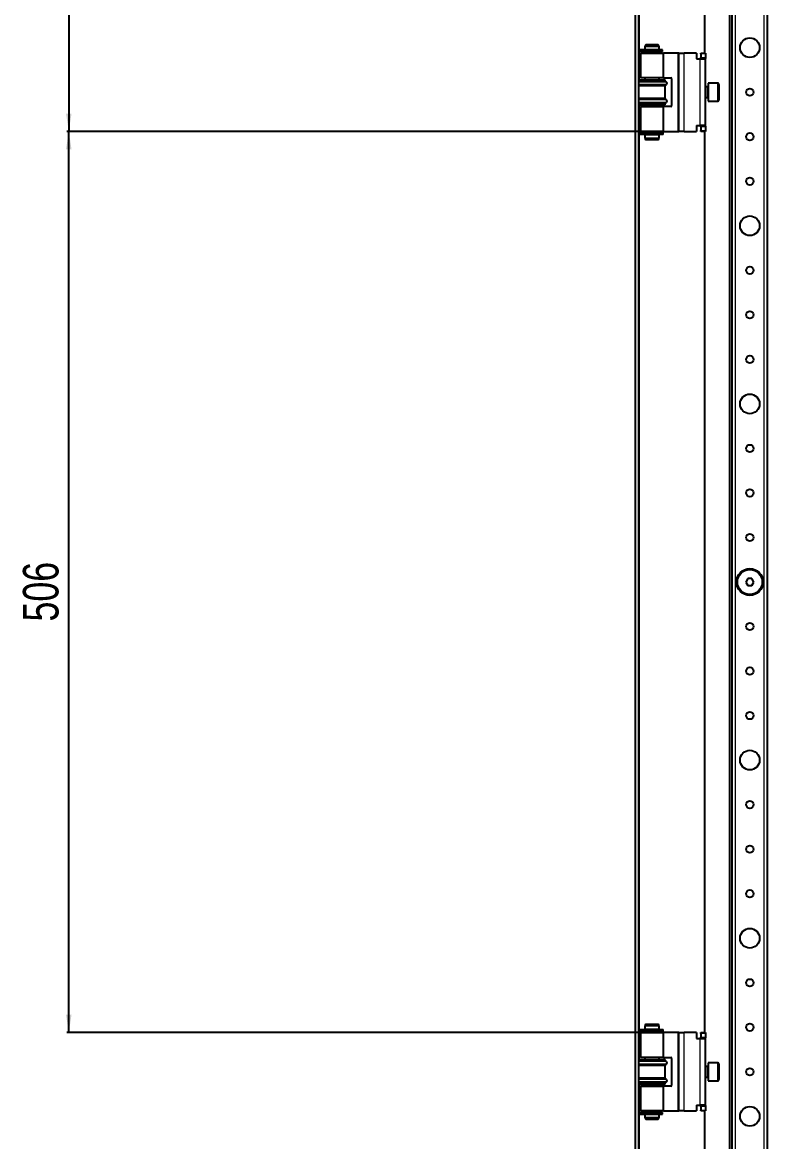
# Model space of a CAD drawing. Header units: millimetres. Extents: x -1564 to 3390, y -1920 to 1219.
# Drawn here: x -1564 to -1145, y -535 to 93 of the extents above; entities that cross this region are included whole.
import ezdxf

# ---------------------------------------------------------------- set-up
doc = ezdxf.new("R2010")
doc.units = ezdxf.units.MM
doc.layers.add('FORMAT', color=7, linetype='Continuous')
doc.styles.add('SLDTEXTSTYLE0', font='TXT', dxfattribs={"width": 0.75})
doc.dimstyles.new('SLDDIMSTYLE0', dxfattribs={"dimtxt": 20, "dimasz": 10, "dimexe": 0, "dimexo": 0.0625, "dimgap": 5, "dimtad": 2, "dimdec": 1, "dimrnd": 1e-09, "dimzin": 12, "dimdsep": 46, "dimtxsty": 'SLDTEXTSTYLE0', "dimsah": 1, "dimcen": 0.09, "dimadec": 0, "dimazin": 3, "dimtfac": 1, "dimtofl": 0, "dimtmove": 0, "dimatfit": 3, "dimfxl": 0, "dimfrac": 2, "dimtolj": 1, "dimtzin": 12, "dimarcsym": 0})

# ---------------------------------------------------------------- blocks, each defined once
blk = doc.blocks.new('_D_9')
at = {"layer": 'FORMAT'}
for p, q in [((-1216.4, 550.78), (-1538.59, 550.78)), ((-1537.59, 550.78), (-1537.59, 31.78)), ((-1209.95, 31.78), (-1538.59, 31.78))]:
    blk.add_line(p, q, dxfattribs=at)
for points in [[(-1537.59, 550.78), (-1539.12, 540.78), (-1536.05, 540.78)], [(-1537.59, 31.78), (-1536.05, 41.78), (-1539.12, 41.78)]]:
    blk.add_solid(points, dxfattribs=at)
at = {"layer": 'FORMAT', "insert": (-1563.37, 269.12), "char_height": 20, "attachment_point": 1, "rotation": 90, "style": 'SLDTEXTSTYLE0'}
blk.add_mtext('519', dxfattribs=at)
blk = doc.blocks.new('_D_10')
at = {"layer": 'FORMAT'}
for p, q in [((-1209.95, 31.78), (-1538.59, 31.78)), ((-1537.59, -474.22), (-1537.59, 31.78)), ((-1209.95, -474.22), (-1538.59, -474.22))]:
    blk.add_line(p, q, dxfattribs=at)
for points in [[(-1537.59, 31.78), (-1539.12, 21.78), (-1536.05, 21.78)], [(-1537.59, -474.22), (-1536.05, -464.22), (-1539.12, -464.22)]]:
    blk.add_solid(points, dxfattribs=at)
at = {"layer": 'FORMAT', "insert": (-1563.37, -243.38), "char_height": 20, "attachment_point": 1, "rotation": 90, "style": 'SLDTEXTSTYLE0'}
blk.add_mtext('506', dxfattribs=at)

msp = doc.modelspace()

# ---------------------------------------------------------------- linework, layer by layer
at = {"color": 7, "linetype": 'Continuous', "lineweight": 25}
for p, q in [((-1219.44, 656.28), (-1219.44, -1098.72)), ((-1217.44, 656.28), (-1217.44, -1098.72)), ((-1166.44, 624.78), (-1166.44, -1067.22)), ((-1164.94, -1038.72), (-1164.94, 596.28)), ((-1144.94, -1038.72), (-1144.94, 596.28)), ((-1180.44, 506.78), (-1180.44, 75.78)), ((-1217.09, 77.48), (-1217.09, 76.58)), ((-1204.1, 77.48), (-1217.09, 77.48)), ((-1204.1, 76.58), (-1217.09, 76.58)), ((-1216.39, 75.78), (-1216.39, 61.78)), ((-1216.39, 75.78), (-1203.49, 75.78)), ((-1213.36, 80.53), (-1213.94, 79.53)), ((-1213.94, 79.53), (-1213.94, 77.53)), ((-1210.47, 79.53), (-1213.94, 79.53)), ((-1213.94, 77.53), (-1210.47, 77.53)), ((-1213.94, 76.53), (-1213.94, 75.78)), ((-1213.94, 76.53), (-1210.47, 76.53)), ((-1213.44, 77.53), (-1213.44, 77.48)), ((-1213.44, 76.58), (-1213.44, 76.53)), ((-1213.36, 80.53), (-1210.39, 80.53)), ((-1205.94, 79.53), (-1210.47, 79.53)), ((-1210.47, 77.53), (-1205.94, 77.53)), ((-1210.47, 76.53), (-1205.94, 76.53)), ((-1210.39, 80.53), (-1206.52, 80.53)), ((-1205.94, 79.53), (-1206.52, 80.53)), ((-1206.44, 77.48), (-1206.44, 77.53)), ((-1206.44, 76.53), (-1206.44, 76.58)), ((-1205.94, 77.53), (-1205.94, 79.53)), ((-1205.94, 75.78), (-1205.94, 76.53)), ((-1204.02, 77.48), (-1204.1, 77.48)), ((-1204.02, 76.58), (-1204.1, 76.58)), ((-1204.02, 76.58), (-1204.02, 77.48)), ((-1204, 77.48), (-1204.02, 77.48)), ((-1204, 76.58), (-1204.02, 76.58)), ((-1204, 76.58), (-1204, 77.48)), ((-1203.49, 61.78), (-1203.49, 75.78)), ((-1195.39, 75.78), (-1203.49, 75.78)), ((-1194.89, 75.78), (-1195.39, 75.78)), ((-1194.89, 31.78), (-1194.89, 75.78)), ((-1194.89, 75.78), (-1191.89, 75.78)), ((-1184.89, 75.78), (-1191.89, 75.78)), ((-1184.89, 75.78), (-1184.89, 72.48)), ((-1182.39, 75.78), (-1179.89, 75.78)), ((-1182.39, 75.28), (-1182.39, 75.78)), ((-1179.89, 75.78), (-1179.89, 75.28)), ((-1184.89, 72.48), (-1182.89, 72.48)), ((-1182.89, 72.48), (-1179.89, 72.48)), ((-1182.39, 75.28), (-1182.39, 73.28)), ((-1182.39, 72.78), (-1182.39, 73.28)), ((-1179.89, 72.78), (-1182.39, 72.78)), ((-1182.39, 72.78), (-1182.39, 72.48)), ((-1179.89, 75.28), (-1179.89, 73.28)), ((-1179.89, 73.28), (-1179.89, 72.78)), ((-1179.89, 72.48), (-1179.89, 72.78)), ((-1179.89, 35.08), (-1179.89, 72.48)), ((-1217.44, 60.78), (-1202.44, 60.78)), ((-1202.44, 60.18), (-1217.44, 60.18)), ((-1202.44, 57.38), (-1217.44, 57.38)), ((-1203.49, 61.78), (-1216.39, 61.78)), ((-1213.94, 61.78), (-1213.94, 60.78)), ((-1205.94, 60.78), (-1205.94, 61.78)), ((-1203.49, 61.78), (-1199.39, 61.78)), ((-1202.44, 60.18), (-1202.44, 60.78)), ((-1201.74, 59.5), (-1202.44, 60.18)), ((-1202.44, 57.38), (-1201.74, 58.07)), ((-1202.44, 50.18), (-1202.44, 57.38)), ((-1198.89, 61.28), (-1198.89, 46.28)), ((-1178.64, 56.78), (-1179.89, 56.78)), ((-1172.99, 58.78), (-1178.39, 58.78)), ((-1178.39, 58.78), (-1178.39, 48.78)), ((-1172.39, 58.18), (-1172.39, 49.38)), ((-1179.89, 50.78), (-1178.64, 50.78)), ((-1202.44, 50.18), (-1217.44, 50.18)), ((-1202.44, 47.38), (-1217.44, 47.38)), ((-1217.44, 46.78), (-1202.44, 46.78)), ((-1216.39, 45.78), (-1216.39, 31.78)), ((-1216.39, 45.78), (-1203.49, 45.78)), ((-1213.94, 46.78), (-1213.94, 45.78)), ((-1205.94, 45.78), (-1205.94, 46.78)), ((-1203.49, 31.78), (-1203.49, 45.78)), ((-1199.39, 45.78), (-1203.49, 45.78)), ((-1201.74, 49.5), (-1202.44, 50.18)), ((-1202.44, 47.38), (-1201.74, 48.07)), ((-1202.44, 46.78), (-1202.44, 47.38)), ((-1178.39, 48.78), (-1172.99, 48.78)), ((-1203.49, 31.78), (-1216.39, 31.78)), ((-1213.94, 31.78), (-1213.94, 31.03)), ((-1205.94, 31.03), (-1205.94, 31.78)), ((-1203.49, 31.78), (-1195.39, 31.78)), ((-1195.39, 31.78), (-1194.89, 31.78)), ((-1191.89, 31.78), (-1194.89, 31.78)), ((-1191.89, 31.78), (-1184.89, 31.78)), ((-1184.89, 35.08), (-1182.89, 35.08)), ((-1184.89, 35.08), (-1184.89, 31.78)), ((-1179.89, 35.08), (-1182.89, 35.08)), ((-1182.39, 35.08), (-1182.39, 34.78)), ((-1182.39, 34.78), (-1179.89, 34.78)), ((-1182.39, 34.28), (-1182.39, 34.78)), ((-1182.39, 34.28), (-1182.39, 32.28)), ((-1182.39, 31.78), (-1182.39, 32.28)), ((-1179.89, 31.78), (-1182.39, 31.78)), ((-1180.44, 31.78), (-1180.44, -474.22)), ((-1179.89, 34.78), (-1179.89, 35.08)), ((-1179.89, 34.78), (-1179.89, 34.28)), ((-1179.89, 34.28), (-1179.89, 32.28)), ((-1179.89, 32.28), (-1179.89, 31.78)), ((-1217.09, 30.98), (-1217.09, 30.08)), ((-1203.62, 30.98), (-1217.09, 30.98)), ((-1203.62, 30.08), (-1217.09, 30.08)), ((-1213.94, 31.03), (-1210.47, 31.03)), ((-1213.94, 30.03), (-1213.94, 28.03)), ((-1213.94, 30.03), (-1210.47, 30.03)), ((-1213.94, 28.03), (-1213.36, 27.03)), ((-1213.94, 28.03), (-1205.94, 28.03)), ((-1213.44, 31.03), (-1213.44, 30.98)), ((-1213.44, 30.08), (-1213.44, 30.03)), ((-1206.52, 27.03), (-1213.36, 27.03)), ((-1210.47, 31.03), (-1205.94, 31.03)), ((-1210.47, 30.03), (-1205.94, 30.03)), ((-1206.52, 27.03), (-1205.94, 28.03)), ((-1206.44, 30.98), (-1206.44, 31.03)), ((-1206.44, 30.03), (-1206.44, 30.08)), ((-1205.94, 28.03), (-1205.94, 30.03)), ((-1203.57, 30.98), (-1203.62, 30.98)), ((-1203.57, 30.08), (-1203.62, 30.08)), ((-1203.57, 30.08), (-1203.57, 30.98)), ((-1156.09, -219.22), (-1157.25, -221.22)), ((-1153.78, -219.22), (-1156.09, -219.22)), ((-1152.63, -221.22), (-1153.78, -219.22)), ((-1157.25, -221.22), (-1156.09, -223.22)), ((-1156.09, -223.22), (-1153.78, -223.22)), ((-1153.78, -223.22), (-1152.63, -221.22)), ((-1213.36, -469.47), (-1213.94, -470.47)), ((-1213.94, -470.47), (-1213.94, -472.47)), ((-1210.47, -470.47), (-1213.94, -470.47)), ((-1213.36, -469.47), (-1210.39, -469.47)), ((-1205.94, -470.47), (-1210.47, -470.47)), ((-1210.39, -469.47), (-1206.52, -469.47)), ((-1205.94, -470.47), (-1206.52, -469.47)), ((-1205.94, -472.47), (-1205.94, -470.47)), ((-1217.09, -472.52), (-1217.09, -473.42)), ((-1217.09, -472.52), (-1203.62, -472.52)), ((-1217.09, -473.42), (-1203.62, -473.42)), ((-1216.39, -474.22), (-1216.39, -488.22)), ((-1216.39, -474.22), (-1203.49, -474.22)), ((-1205.94, -472.47), (-1213.94, -472.47)), ((-1213.94, -473.47), (-1213.94, -474.22)), ((-1205.94, -473.47), (-1213.94, -473.47)), ((-1213.44, -472.47), (-1213.44, -472.52)), ((-1213.44, -473.42), (-1213.44, -473.47)), ((-1206.44, -472.52), (-1206.44, -472.47)), ((-1206.44, -473.47), (-1206.44, -473.42)), ((-1205.94, -474.22), (-1205.94, -473.47)), ((-1203.62, -472.52), (-1203.57, -472.52)), ((-1203.62, -473.42), (-1203.57, -473.42)), ((-1203.57, -473.42), (-1203.57, -472.52)), ((-1203.49, -488.22), (-1203.49, -474.22)), ((-1195.39, -474.22), (-1203.49, -474.22)), ((-1194.89, -474.22), (-1195.39, -474.22)), ((-1194.89, -518.22), (-1194.89, -474.22)), ((-1194.89, -474.22), (-1191.89, -474.22)), ((-1184.89, -474.22), (-1191.89, -474.22)), ((-1184.89, -474.22), (-1184.89, -477.52)), ((-1184.89, -477.52), (-1182.89, -477.52)), ((-1182.89, -477.52), (-1179.89, -477.52)), ((-1182.39, -474.22), (-1179.89, -474.22)), ((-1182.39, -474.72), (-1182.39, -474.22)), ((-1182.39, -474.72), (-1182.39, -476.72)), ((-1182.39, -477.22), (-1182.39, -476.72)), ((-1179.89, -477.22), (-1182.39, -477.22)), ((-1182.39, -477.22), (-1182.39, -477.52)), ((-1179.89, -474.22), (-1179.89, -474.72)), ((-1179.89, -474.72), (-1179.89, -476.72)), ((-1179.89, -476.72), (-1179.89, -477.22)), ((-1179.89, -477.52), (-1179.89, -477.22)), ((-1179.89, -514.92), (-1179.89, -477.52)), ((-1217.44, -489.22), (-1202.44, -489.22)), ((-1202.44, -489.82), (-1217.44, -489.82)), ((-1203.49, -488.22), (-1216.39, -488.22)), ((-1213.94, -488.22), (-1213.94, -489.22)), ((-1205.94, -489.22), (-1205.94, -488.22)), ((-1203.49, -488.22), (-1199.39, -488.22)), ((-1202.44, -489.82), (-1202.44, -489.22)), ((-1201.74, -490.5), (-1202.44, -489.82)), ((-1198.89, -488.72), (-1198.89, -503.72)), ((-1202.44, -492.62), (-1217.44, -492.62)), ((-1202.44, -492.62), (-1201.74, -491.93)), ((-1202.44, -499.82), (-1202.44, -492.62)), ((-1178.64, -493.22), (-1179.89, -493.22)), ((-1172.99, -491.22), (-1178.39, -491.22)), ((-1178.39, -491.22), (-1178.39, -496.22)), ((-1178.39, -496.22), (-1178.39, -501.22)), ((-1172.39, -491.82), (-1172.39, -496.22)), ((-1172.39, -496.22), (-1172.39, -500.62)), ((-1202.44, -499.82), (-1217.44, -499.82)), ((-1202.44, -502.62), (-1217.44, -502.62)), ((-1201.74, -500.5), (-1202.44, -499.82)), ((-1202.44, -502.62), (-1201.74, -501.93)), ((-1202.44, -503.22), (-1202.44, -502.62)), ((-1179.89, -499.22), (-1178.64, -499.22)), ((-1178.39, -501.22), (-1172.99, -501.22)), ((-1217.44, -503.22), (-1202.44, -503.22)), ((-1216.39, -504.22), (-1216.39, -518.22)), ((-1216.39, -504.22), (-1203.49, -504.22)), ((-1213.94, -503.22), (-1213.94, -504.22)), ((-1205.94, -504.22), (-1205.94, -503.22)), ((-1203.49, -518.22), (-1203.49, -504.22)), ((-1199.39, -504.22), (-1203.49, -504.22)), ((-1184.89, -514.92), (-1182.89, -514.92)), ((-1184.89, -514.92), (-1184.89, -518.22)), ((-1179.89, -514.92), (-1182.89, -514.92)), ((-1182.39, -514.92), (-1182.39, -515.22)), ((-1182.39, -515.22), (-1179.89, -515.22)), ((-1182.39, -515.72), (-1182.39, -515.22)), ((-1179.89, -515.22), (-1179.89, -514.92)), ((-1179.89, -515.22), (-1179.89, -515.72)), ((-1217.09, -519.02), (-1217.09, -519.92)), ((-1217.09, -519.02), (-1204.1, -519.02)), ((-1217.09, -519.92), (-1204.1, -519.92)), ((-1203.49, -518.22), (-1216.39, -518.22)), ((-1213.94, -518.22), (-1213.94, -518.97)), ((-1205.94, -518.97), (-1213.94, -518.97)), ((-1213.94, -519.97), (-1213.94, -521.97)), ((-1205.94, -519.97), (-1213.94, -519.97)), ((-1213.44, -518.97), (-1213.44, -519.02)), ((-1213.44, -519.92), (-1213.44, -519.97)), ((-1206.44, -519.02), (-1206.44, -518.97)), ((-1206.44, -519.97), (-1206.44, -519.92)), ((-1205.94, -518.97), (-1205.94, -518.22)), ((-1205.94, -521.97), (-1205.94, -519.97)), ((-1204.1, -519.02), (-1204.02, -519.02)), ((-1204.1, -519.92), (-1204.02, -519.92)), ((-1204.02, -519.92), (-1204.02, -519.02)), ((-1204.02, -519.02), (-1204, -519.02)), ((-1204.02, -519.92), (-1204, -519.92)), ((-1204, -519.92), (-1204, -519.02)), ((-1203.49, -518.22), (-1195.39, -518.22)), ((-1195.39, -518.22), (-1194.89, -518.22)), ((-1191.89, -518.22), (-1194.89, -518.22)), ((-1191.89, -518.22), (-1184.89, -518.22)), ((-1182.39, -515.72), (-1182.39, -517.72)), ((-1182.39, -518.22), (-1182.39, -517.72)), ((-1179.89, -518.22), (-1182.39, -518.22)), ((-1180.44, -518.22), (-1180.44, -949.22)), ((-1179.89, -515.72), (-1179.89, -517.72)), ((-1179.89, -517.72), (-1179.89, -518.22)), ((-1213.94, -521.97), (-1213.36, -522.97)), ((-1213.94, -521.97), (-1205.94, -521.97)), ((-1206.52, -522.97), (-1213.36, -522.97)), ((-1206.52, -522.97), (-1205.94, -521.97))]:
    msp.add_line(p, q, dxfattribs=at)
at = {"color": 8, "linetype": 'Continuous', "lineweight": 18}
for p, q in [((-1162.94, -1038.72), (-1162.94, 596.28)), ((-1146.94, -1038.72), (-1146.94, 596.28)), ((-1216.84, 77.48), (-1216.84, 505.08)), ((-1216.84, 60.78), (-1216.84, 76.58)), ((-1204.1, 76.58), (-1204.1, 77.48)), ((-1195.39, 75.78), (-1195.39, 31.78)), ((-1191.89, 31.78), (-1191.89, 75.78)), ((-1182.89, 35.08), (-1182.89, 72.48)), ((-1179.89, 75.28), (-1182.39, 75.28)), ((-1182.39, 73.28), (-1179.89, 73.28)), ((-1201.74, 59.5), (-1217.44, 59.5)), ((-1201.74, 58.07), (-1217.44, 58.07)), ((-1178.64, 53.78), (-1178.64, 56.78)), ((-1172.99, 48.78), (-1172.99, 58.78)), ((-1178.64, 50.78), (-1178.64, 53.78)), ((-1201.74, 49.5), (-1217.44, 49.5)), ((-1201.74, 48.07), (-1217.44, 48.07)), ((-1216.84, 30.98), (-1216.84, 46.78)), ((-1179.89, 34.28), (-1182.39, 34.28)), ((-1182.39, 32.28), (-1179.89, 32.28)), ((-1216.84, -472.52), (-1216.84, 30.08)), ((-1203.62, 30.08), (-1203.62, 30.98)), ((-1216.84, -489.22), (-1216.84, -473.42)), ((-1203.62, -472.52), (-1203.62, -473.42)), ((-1195.39, -474.22), (-1195.39, -518.22)), ((-1191.89, -518.22), (-1191.89, -474.22)), ((-1182.89, -514.92), (-1182.89, -477.52)), ((-1179.89, -474.72), (-1182.39, -474.72)), ((-1182.39, -476.72), (-1179.89, -476.72)), ((-1201.74, -490.5), (-1217.44, -490.5)), ((-1201.74, -491.93), (-1217.44, -491.93)), ((-1178.64, -499.22), (-1178.64, -493.22)), ((-1172.99, -496.22), (-1172.99, -491.22)), ((-1172.99, -501.22), (-1172.99, -496.22)), ((-1201.74, -500.5), (-1217.44, -500.5)), ((-1201.74, -501.93), (-1217.44, -501.93)), ((-1216.84, -519.02), (-1216.84, -503.22)), ((-1216.84, -947.52), (-1216.84, -519.92)), ((-1204.1, -519.02), (-1204.1, -519.92)), ((-1179.89, -515.72), (-1182.39, -515.72)), ((-1182.39, -517.72), (-1179.89, -517.72))]:
    msp.add_line(p, q, dxfattribs=at)
at = {"color": 7, "linetype": 'Continuous', "lineweight": 25}
for centre, radius in [((-1154.94, 78.78), 5.5), ((-1154.94, 53.78), 2.1), ((-1154.94, 28.78), 2.1), ((-1154.94, 3.78), 2.1), ((-1154.94, -21.22), 5.5), ((-1154.94, -46.22), 2.1), ((-1154.94, -71.22), 2.1), ((-1154.94, -96.22), 2.1), ((-1154.94, -121.22), 5.5), ((-1154.94, -146.22), 2.1), ((-1154.94, -171.22), 2.1), ((-1154.94, -196.22), 2.1), ((-1154.94, -221.22), 7.5), ((-1154.94, -221.22), 7), ((-1154.94, -246.22), 2.1), ((-1154.94, -271.22), 2.1), ((-1154.94, -296.22), 2.1), ((-1154.94, -321.22), 5.5), ((-1154.94, -346.22), 2.1), ((-1154.94, -371.22), 2.1), ((-1154.94, -396.22), 2.1), ((-1154.94, -421.22), 5.5), ((-1154.94, -446.22), 2.1), ((-1154.94, -471.22), 2.1), ((-1154.94, -496.22), 2.1), ((-1154.94, -521.22), 5.5)]:
    msp.add_circle(centre, radius, dxfattribs=at)
for centre, radius, start, end in [((-1202.44, 58.78), 1, 314.427, 45.573), ((-1199.39, 61.28), 0.5, 0, 90), ((-1178.64, 57.03), 0.25, 270, 0), ((-1172.99, 58.18), 0.6, 360, 90), ((-1178.64, 50.53), 0.25, 0, 90), ((-1202.44, 48.78), 1, 314.427, 45.573), ((-1199.39, 46.28), 0.5, 270, 0), ((-1172.99, 49.38), 0.6, 270, 0), ((-1199.39, -488.72), 0.5, 0, 90), ((-1202.44, -491.22), 1, 314.427, 45.573), ((-1178.64, -492.97), 0.25, 270, 0), ((-1172.99, -491.82), 0.6, 0, 90), ((-1202.44, -501.22), 1, 314.427, 45.573), ((-1178.64, -499.47), 0.25, 0, 90), ((-1172.99, -500.62), 0.6, 270, 0), ((-1199.39, -503.72), 0.5, 270, 0)]:
    msp.add_arc(centre, radius, start, end, dxfattribs=at)

# ---------------------------------------------------------------- dimensions: what is measured, and where the dimension line sits
at = {"layer": 'FORMAT'}
for p1, picture, middle in [((-1216.39, 550.78), '_D_9', (-1537.59, 291.28)), ((-1209.94, -474.22), '_D_10', (-1537.59, -221.22))]:
    dim = msp.add_linear_dim(base=(-1537.59, 31.78), p1=p1, p2=(-1209.94, 31.78), angle=90, dimstyle='SLDDIMSTYLE0', dxfattribs=at)
    dim.commit()
    dim.dimension.update_dxf_attribs({"geometry": picture, "text_midpoint": middle, "dimtype": 160})

doc.saveas('drawing.dxf')
